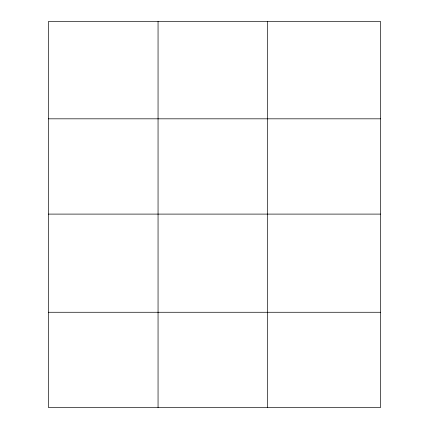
<?xml version="1.0" encoding="UTF-8"?>
<svg xmlns="http://www.w3.org/2000/svg" width="429" height="429" viewBox="0 0 429 429"><rect width="100%" height="100%" fill="white"/><g stroke="black" fill="none" stroke-linecap="round" stroke-linejoin="round"><path stroke-width="0.64" d="M380.523 214.103L380.523 21.45L48.477 21.45L48.477 407.55L380.523 407.55L380.523 214.103L48.477 214.103M48.477 118.822L380.523 118.822M48.477 312.269L380.523 312.269M267.626 21.45L267.626 407.55M158.054 21.45L158.054 407.55"/></g></svg>
